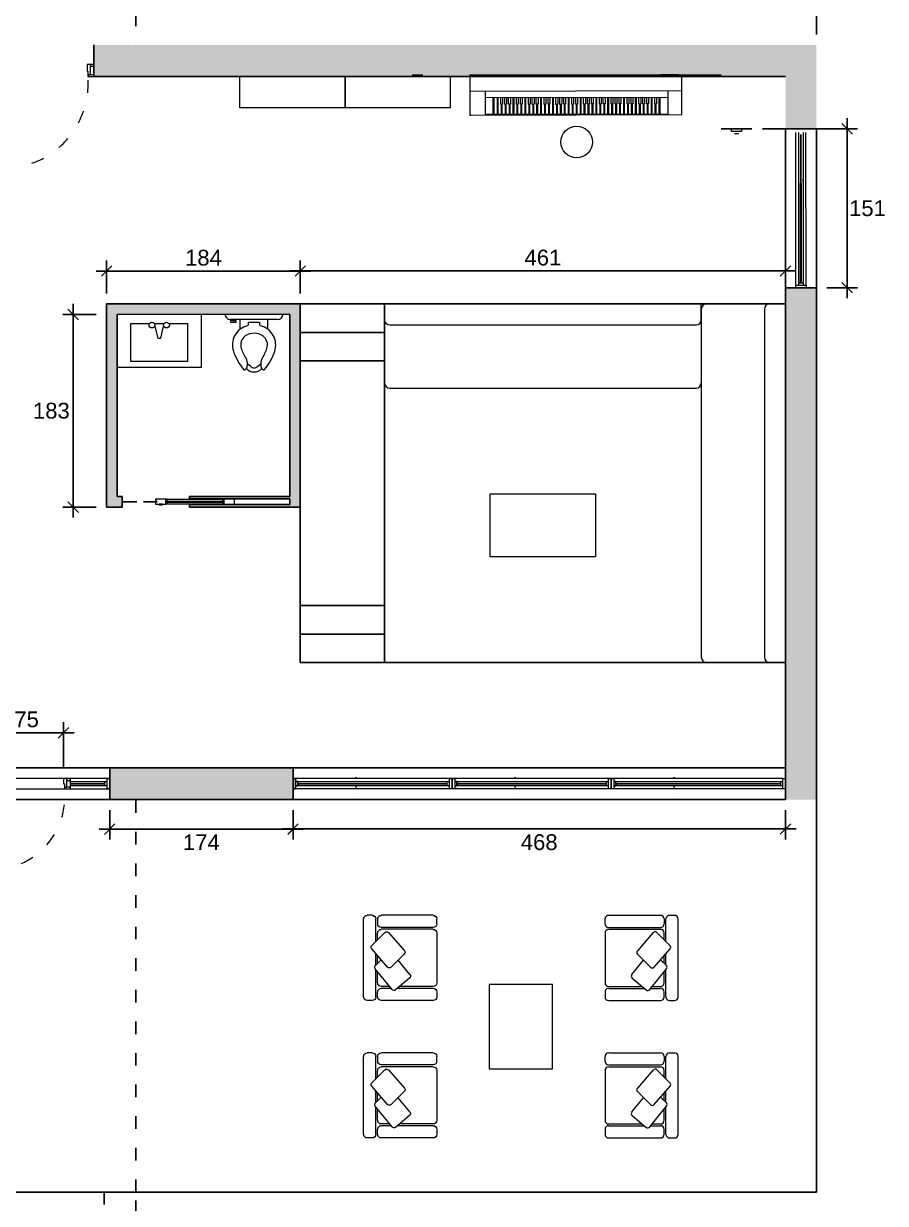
# Model space of a CAD drawing. Header units: inches. Extents: x -173 to 14008, y -3334 to 10368.
# Drawn here: x 9686 to 10505, y -1020 to 100 of the extents above; entities that cross this region are included whole.
import ezdxf

# ---------------------------------------------------------------- set-up
doc = ezdxf.new("R2010")
doc.units = ezdxf.units.IN
doc.header["$MEASUREMENT"] = 0
for name, pattern in [('ACAD_ISO03W100', [30, 12, -18]), ('ACAD_ISO07W100', [3, 0, -3]), ('TRATTEGGIATA2', [9.525, 6.35, -3.175])]:
    doc.linetypes.add(name, pattern=pattern)
for name, color, linetype, lineweight in [('ARREDAMENTO', 8, 'Continuous', 18), ('INFISSI', 4, 'Continuous', 18), ('PORTE_finestre_doors_windows', 4, 'Continuous', 15), ('QUOTE', 6, 'Continuous', 9)]:
    doc.layers.add(name, color=color, linetype=linetype, lineweight=lineweight)
doc.layers.add('ARREDI_interni - furniture', color=8, linetype='Continuous')
doc.styles.add('ARCH', font='txt')
doc.styles.get("Standard").update_dxf_attribs({"font": 'Arial.ttf'})
doc.dimstyles.get("Standard").update_dxf_attribs({"dimtxt": 15, "dimasz": 10, "dimexe": 10, "dimexo": 10, "dimgap": 5, "dimtad": 2, "dimtih": 1, "dimtoh": 1, "dimdec": 0, "dimzin": 0, "dimdsep": 46, "dimtxsty": 'Standard', "dimblk": 'OBLIQUE', "dimblk1": 'OBLIQUE', "dimblk2": 'OBLIQUE', "dimcen": 0.09, "dimdle": 10, "dimadec": 0, "dimazin": 0, "dimtfac": 1, "dimtdec": 0, "dimtofl": 0, "dimtmove": 0, "dimatfit": 3, "dimldrblk": 'OBLIQUE', "dimfxl": 1, "dimtolj": 1, "dimtzin": 0, "dimarcsym": 0})

# ---------------------------------------------------------------- blocks, each defined once
blk = doc.blocks.new('_Oblique')
at = {"color": 0, "linetype": 'ByBlock', "lineweight": -2}
blk.add_line((-0.5, -0.5), (0.5, 0.5), dxfattribs=at)
blk = doc.blocks.new('*D41')
at = {"layer": 'Defpoints', "color": 0, "transparency": 16777216}
for p in [(10439.5, 188.9), (9133, 79.9), (10439.5, 79.9)]:
    blk.add_point(p, dxfattribs=at)
at = {"layer": 'QUOTE', "color": 0, "lineweight": -2, "transparency": 16777216}
for p, q in [((9133, 89.9), (9133, 198.9)), ((10439.5, 89.9), (10439.5, 198.9)), ((9123, 188.9), (10449.5, 188.9))]:
    blk.add_line(p, q, dxfattribs=at)
at = {"layer": 'QUOTE', "color": 0, "lineweight": -2, "transparency": 16777216, "xscale": 10, "yscale": 10, "zscale": 10, "rotation": 180}
blk.add_blockref('_Oblique', (9133, 188.9), dxfattribs=at)
at = {"layer": 'QUOTE', "color": 0, "lineweight": -2, "transparency": 16777216, "xscale": 10, "yscale": 10, "zscale": 10}
blk.add_blockref('_Oblique', (10439.5, 188.9), dxfattribs=at)
at = {"layer": 'QUOTE', "color": 0, "transparency": 16777216, "insert": (9786.2, 201.5), "char_height": 15, "attachment_point": 5}
blk.add_mtext('\\A1;1306', dxfattribs=at)
blk = doc.blocks.new('*D45')
at = {"layer": 'Defpoints', "color": 0, "transparency": 16777216}
for p in [(10378.3, 0.2), (10439.5, -150.7), (10468.7, -150.7)]:
    blk.add_point(p, dxfattribs=at)
at = {"layer": 'QUOTE', "color": 0, "lineweight": -2, "transparency": 16777216}
for p, q in [((10388.3, 0.2), (10478.7, 0.2)), ((10468.7, 10.2), (10468.7, -160.7)), ((10449.5, -150.7), (10478.7, -150.7))]:
    blk.add_line(p, q, dxfattribs=at)
at = {"layer": 'QUOTE', "color": 0, "lineweight": -2, "transparency": 16777216, "xscale": 10, "yscale": 10, "zscale": 10}
for p, rotation in [((10468.7, 0.2), 90), ((10468.7, -150.7), 270)]:
    blk.add_blockref('_Oblique', p, dxfattribs=dict(at, rotation=rotation))
at = {"layer": 'QUOTE', "color": 0, "transparency": 16777216, "insert": (10488.1, -75.3), "char_height": 15, "attachment_point": 5}
blk.add_mtext('\\A1;151', dxfattribs=at)
blk = doc.blocks.new('15PTOI06')
for p, q in [((8, 8.5), (8, -8.5)), ((11.5, 5), (8, 5)), ((9, 2), (9.765178, 2)), ((9, -2), (9, 2)), ((23.431562, 2.5), (24.727861, 2.5)), ((24.931034, 1.327586), (24.062054, 2.5)), ((9.765178, -2), (9, -2)), ((23.431562, -2.5), (24.690476, -2.5)), ((24.931034, -1.327586), (24.062054, -2.5)), ((11.5, -5), (8, -5)), ((8.5, -8), (8, -8)), ((8, -8.5), (9, -8.5)), ((9, -6.5), (8.5, -6.5)), ((8.5, -6.5), (8.5, -8)), ((9, -8.5), (9, -6.5))]:
    blk.add_line(p, q)
for centre, radius, start, end in [((6, 8.5), 2, 0, 90), ((17.25, 0.65), 7.210062, 71.816347, 166.116636), ((17.25, 0.65), 4.210062, 71.816347, 142.891702), ((12, -13.75), 19.534695, 57.937508, 70.559965), ((12, -13.75), 22.534695, 51.265418, 70.559965), ((9.765178, 2.5), 0.5, 270, 346.116636), ((19.118098, 0), 6.118098, 147.797266, 212.202734), ((23.431562, 4.5), 2, 237.937508, 270), ((24.727861, 4.5), 2, 270, 314.939898), ((23.666667, 0), 1.833333, 313.602819, 46.397181), ((23.166667, 0), 3.833333, 313.602819, 46.397181), ((25.787408, 3.438228), 0.5, 314.939898, 51.265418), ((9.765178, -2.5), 0.5, 13.883364, 90), ((17.25, -0.65), 7.210062, 193.883364, 288.183653), ((17.25, -0.65), 4.210062, 217.108298, 288.183653), ((12, 13.75), 19.534695, 289.440035, 302.062492), ((12, 13.75), 22.534695, 289.440035, 308.665009), ((23.431562, -4.5), 2, 90, 122.062492), ((24.690476, -4.5), 2, 44.162471, 90), ((25.766527, -3.454957), 0.5, 308.665009, 44.162471), ((6, -8.5), 2, 270, 0)]:
    blk.add_arc(centre, radius, start, end)
at = {"style": 'ARCH'}
for tag, p, flags in [('ITEM', (0, -19.5), 3), ('ROOM_NUMBER', (0, -28.5), 1)]:
    blk.add_attdef(tag, p, '', height=6, dxfattribs=dict(at, flags=flags))
blk = doc.blocks.new('divanetto')
at = {"layer": 'ARREDAMENTO'}
for p, q in [((5862.5, 7448.2), (5862.5, 7399)), ((5870.6, 7451.6), (5865.9, 7451.6)), ((5874, 7448.2), (5874, 7414.3)), ((5875.8, 7448.2), (5875.8, 7416.3)), ((5926.6, 7451.6), (5879.2, 7451.6)), ((5930.1, 7448.2), (5930.1, 7399)), ((5931.8, 7448.2), (5931.8, 7399)), ((5935.3, 7451.6), (5939.9, 7451.6)), ((5943.4, 7448.2), (5943.4, 7399)), ((5883.8, 7425.9), (5872.5, 7412.5)), ((5887.1, 7426.2), (5900.7, 7415)), ((5906.6, 7420.8), (5894.1, 7408.4)), ((5927, 7405.8), (5909.7, 7420.9)), ((5872.9, 7409.2), (5892.7, 7393.2)), ((5874, 7408.3), (5874, 7399)), ((5875.8, 7406.9), (5875.8, 7399)), ((5894.2, 7405), (5911.6, 7389.9)), ((5895.8, 7393.4), (5901.1, 7399)), ((5914.7, 7390), (5927.1, 7402.4)), ((5862.5, 7390.3), (5862.5, 7385.7)), ((5865.9, 7395.5), (5870.6, 7395.5)), ((5865.9, 7393.8), (5892, 7393.8)), ((5879.2, 7395.5), (5889.8, 7395.5)), ((5896.2, 7393.8), (5907, 7393.8)), ((5897.8, 7395.5), (5905.1, 7395.5)), ((5918.6, 7393.8), (5939.9, 7393.8)), ((5920.3, 7395.5), (5926.6, 7395.5)), ((5939.9, 7395.5), (5935.3, 7395.5)), ((5943.4, 7390.3), (5943.4, 7385.7)), ((5865.9, 7382.2), (5939.9, 7382.2))]:
    blk.add_line(p, q, dxfattribs=at)
for centre, radius, start, end in [((5865.9, 7448.2), 3.47, 90, 180), ((5870.6, 7448.2), 3.47, 360, 90), ((5879.2, 7448.2), 3.47, 90, 180), ((5926.6, 7448.2), 3.47, 360, 90), ((5935.3, 7448.2), 3.47, 90, 180), ((5939.9, 7448.2), 3.47, 360, 90), ((5885.6, 7424.4), 2.31, 50.5877, 139.8027), ((5908.2, 7419.2), 2.31, 48.8652, 134.8526), ((5874.3, 7411), 2.31, 139.8027, 231.1451), ((5895.7, 7406.7), 2.31, 134.8526, 228.965), ((5865.9, 7399), 3.47, 180, 270), ((5870.6, 7399), 3.47, 270, 360), ((5879.2, 7399), 3.47, 180, 270), ((5926.6, 7399), 3.47, 270, 360), ((5925.5, 7404), 2.31, 315.0823, 48.8652), ((5935.3, 7399), 3.47, 180, 270), ((5939.9, 7399), 3.47, 270, 360), ((5865.9, 7390.3), 3.47, 90, 180), ((5865.9, 7385.7), 3.47, 180, 270), ((5894.1, 7395), 2.31, 231.1451, 316.0734), ((5913.1, 7391.6), 2.31, 228.965, 315.0823), ((5939.9, 7390.3), 3.47, 360, 90), ((5939.9, 7385.7), 3.47, 270, 360)]:
    blk.add_arc(centre, radius, start, end, dxfattribs=at)
blk = doc.blocks.new('PIANO')
at = {"layer": 'ARREDAMENTO'}
for p, q in [((5984.2, -26.2), (5984.2, -63.9)), ((5984.2, -26.2), (6185.7, -26.2)), ((6185.7, -63.4), (6185.6, -26.2)), ((5984.2, -41.2), (6185.7, -40.6)), ((5998.7, -41.1), (5998.7, -63.9)), ((6172.7, -63.4), (6172.7, -40.7)), ((5998.7, -47.1), (6172.7, -46.7)), ((6006.2, -47.1), (6006.2, -63.1)), ((6007.2, -47.1), (6007.2, -63.1)), ((6010.2, -47.1), (6010.2, -63.1)), ((6011, -47.1), (6011, -63.1)), ((6013.3, -47.1), (6013.3, -53.6)), ((6013.3, -53.6), (6015.3, -53.5)), ((6014, -53.6), (6014, -63.1)), ((6014.7, -53.5), (6014.7, -63.1)), ((6015.3, -47.1), (6015.3, -53.5)), ((6017.1, -47.1), (6017.1, -53.5)), ((6017.1, -53.5), (6019.1, -53.5)), ((6017.7, -53.5), (6017.7, -63.1)), ((6018.5, -53.5), (6018.5, -63.1)), ((6019.1, -47.1), (6019.1, -53.5)), ((6020.8, -47.1), (6020.8, -53.5)), ((6022.8, -53.5), (6020.8, -53.5)), ((6021.5, -53.5), (6021.5, -63.1)), ((6022.2, -53.5), (6022.2, -63.1)), ((6022.8, -47.1), (6022.8, -53.5)), ((6025.2, -47.1), (6025.2, -63.1)), ((6026, -47.1), (6026, -63.1)), ((6028.3, -47), (6028.3, -53.5)), ((6028.3, -53.5), (6030.3, -53.5)), ((6029, -53.5), (6029, -63)), ((6029.7, -53.5), (6029.7, -63)), ((6030.3, -47), (6030.3, -53.5)), ((6032.1, -47), (6032.1, -53.5)), ((6034.1, -53.5), (6032.1, -53.5)), ((6032.7, -53.5), (6032.7, -63)), ((6033.5, -53.5), (6033.5, -63)), ((6034.1, -47), (6034.1, -53.5)), ((6036.5, -47), (6036.5, -63)), ((6037.2, -47), (6037.2, -63)), ((6039.6, -47), (6039.6, -53.5)), ((6039.6, -53.5), (6041.6, -53.5)), ((6040.2, -53.5), (6040.2, -63)), ((6041, -53.5), (6041, -63)), ((6041.6, -47), (6041.6, -53.5)), ((6043.3, -47), (6043.3, -53.5)), ((6043.3, -53.5), (6045.3, -53.5)), ((6044, -53.5), (6044, -63)), ((6044.7, -53.5), (6044.7, -63)), ((6045.3, -47), (6045.3, -53.5)), ((6047.1, -47), (6047.1, -53.5)), ((6049.1, -53.5), (6047.1, -53.5)), ((6047.7, -53.5), (6047.7, -63)), ((6048.5, -53.5), (6048.5, -63)), ((6049.1, -47), (6049.1, -53.5)), ((6051.5, -47), (6051.5, -63)), ((6052.2, -47), (6052.2, -63)), ((6054.6, -47), (6054.6, -53.4)), ((6054.6, -53.4), (6056.6, -53.4)), ((6055.2, -53.4), (6055.2, -63)), ((6056, -53.4), (6056, -63)), ((6056.6, -47), (6056.6, -53.4)), ((6058.3, -47), (6058.3, -53.4)), ((6060.3, -53.4), (6058.3, -53.4)), ((6059, -53.4), (6059, -63)), ((6059.7, -53.4), (6059.7, -63)), ((6060.3, -47), (6060.3, -53.4)), ((6062.7, -47), (6062.7, -63)), ((6063.5, -47), (6063.5, -63)), ((6065.8, -47), (6065.8, -53.4)), ((6065.8, -53.4), (6067.8, -53.4)), ((6066.5, -53.4), (6066.5, -62.9)), ((6067.2, -53.4), (6067.2, -62.9)), ((6067.8, -46.9), (6067.8, -53.4)), ((6069.6, -46.9), (6069.6, -53.4)), ((6069.6, -53.4), (6071.6, -53.4)), ((6070.2, -53.4), (6070.2, -62.9)), ((6071, -53.4), (6071, -62.9)), ((6071.6, -46.9), (6071.6, -53.4)), ((6073.3, -46.9), (6073.3, -53.4)), ((6075.3, -53.4), (6073.3, -53.4)), ((6074, -53.4), (6074, -62.9)), ((6074.7, -53.4), (6074.7, -62.9)), ((6075.3, -46.9), (6075.3, -53.4)), ((6077.7, -46.9), (6077.7, -62.9)), ((6078.5, -46.9), (6078.5, -62.9)), ((6080.8, -46.9), (6080.8, -53.4)), ((6080.8, -53.4), (6082.8, -53.4)), ((6081.5, -53.4), (6081.5, -62.9)), ((6082.2, -53.4), (6082.2, -62.9)), ((6082.8, -46.9), (6082.8, -53.4)), ((6084.6, -46.9), (6084.6, -53.4)), ((6086.6, -53.4), (6084.6, -53.4)), ((6085.2, -53.4), (6085.2, -62.9)), ((6086, -53.4), (6086, -62.9)), ((6086.6, -46.9), (6086.6, -53.4)), ((6089, -46.9), (6089, -62.9)), ((6089.7, -46.9), (6089.7, -62.9)), ((6092.1, -46.9), (6092.1, -53.3)), ((6092.1, -53.3), (6094.1, -53.3)), ((6092.7, -53.3), (6092.7, -62.9)), ((6093.5, -53.3), (6093.5, -62.9)), ((6094.1, -46.9), (6094.1, -53.3)), ((6095.8, -46.9), (6095.8, -53.3)), ((6095.8, -53.3), (6097.8, -53.3)), ((6096.5, -53.3), (6096.5, -62.9)), ((6097.2, -53.3), (6097.2, -62.9)), ((6097.8, -46.9), (6097.8, -53.3)), ((6099.6, -46.9), (6099.6, -53.3)), ((6101.6, -53.3), (6099.6, -53.3)), ((6100.2, -53.3), (6100.2, -62.9)), ((6101, -53.3), (6101, -62.9)), ((6101.6, -46.9), (6101.6, -53.3)), ((6104, -46.9), (6104, -62.9)), ((6104.7, -46.9), (6104.7, -62.9)), ((6107.1, -46.8), (6107.1, -53.3)), ((6107.1, -53.3), (6109.1, -53.3)), ((6107.7, -53.3), (6107.7, -62.8)), ((6108.5, -53.3), (6108.5, -62.8)), ((6109.1, -46.8), (6109.1, -53.3)), ((6110.8, -46.8), (6110.8, -53.3)), ((6112.8, -53.3), (6110.8, -53.3)), ((6111.5, -53.3), (6111.5, -62.8)), ((6112.2, -53.3), (6112.2, -62.8)), ((6112.8, -46.8), (6112.8, -53.3)), ((6115.2, -46.8), (6115.2, -62.8)), ((6116, -46.8), (6116, -62.8)), ((6118.3, -46.8), (6118.3, -53.3)), ((6118.3, -53.3), (6120.3, -53.3)), ((6119, -53.3), (6119, -62.8)), ((6119.7, -53.3), (6119.7, -62.8)), ((6120.3, -46.8), (6120.3, -53.3)), ((6122.1, -46.8), (6122.1, -53.3)), ((6122.1, -53.3), (6124.1, -53.3)), ((6122.7, -53.3), (6122.7, -62.8)), ((6123.5, -53.3), (6123.5, -62.8)), ((6124.1, -46.8), (6124.1, -53.3)), ((6125.8, -46.8), (6125.8, -53.3)), ((6127.8, -53.3), (6125.8, -53.3)), ((6126.5, -53.3), (6126.5, -62.8)), ((6127.2, -53.3), (6127.2, -62.8)), ((6127.8, -46.8), (6127.8, -53.3)), ((6130.2, -46.8), (6130.2, -62.8)), ((6131, -46.8), (6131, -62.8)), ((6133.3, -46.8), (6133.3, -53.2)), ((6133.3, -53.2), (6135.3, -53.2)), ((6134, -53.2), (6134, -62.8)), ((6134.7, -53.2), (6134.7, -62.8)), ((6135.3, -46.8), (6135.3, -53.2)), ((6137.1, -46.8), (6137.1, -53.2)), ((6139.1, -53.2), (6137.1, -53.2)), ((6137.7, -53.2), (6137.7, -62.8)), ((6138.5, -53.2), (6138.5, -62.8)), ((6139.1, -46.8), (6139.1, -53.2)), ((6141.5, -46.8), (6141.5, -62.8)), ((6142.2, -46.8), (6142.2, -62.8)), ((6144.6, -46.7), (6144.6, -53.2)), ((6144.6, -53.2), (6146.6, -53.2)), ((6145.2, -53.2), (6145.2, -62.7)), ((6146, -53.2), (6146, -62.7)), ((6146.6, -46.7), (6146.6, -53.2)), ((6148.3, -46.7), (6148.3, -53.2)), ((6148.3, -53.2), (6150.3, -53.2)), ((6149, -53.2), (6149, -62.7)), ((6149.7, -53.2), (6149.7, -62.7)), ((6150.3, -46.7), (6150.3, -53.2)), ((6152.1, -46.7), (6152.1, -53.2)), ((6154.1, -53.2), (6152.1, -53.2)), ((6152.7, -53.2), (6152.7, -62.7)), ((6153.5, -53.2), (6153.5, -62.7)), ((6154.1, -46.7), (6154.1, -53.2)), ((6156.5, -46.7), (6156.5, -62.7)), ((6157.2, -46.7), (6157.2, -62.7)), ((6159.6, -46.7), (6159.6, -53.2)), ((6159.6, -53.2), (6161.6, -53.2)), ((6160.2, -53.2), (6160.2, -62.7)), ((6161, -53.2), (6161, -62.7)), ((6161.6, -46.7), (6161.6, -53.2)), ((6164, -46.7), (6164, -62.7)), ((6165.2, -62.7), (6165.2, -46.7)), ((5984.2, -63.9), (5985.7, -63.9)), ((5985.7, -63.9), (6185.7, -63.4)), ((5998.7, -63.1), (6172.7, -62.7))]:
    blk.add_line(p, q, dxfattribs=at)
blk = doc.blocks.new('*D82')
at = {"layer": 'Defpoints', "color": 0, "transparency": 16777216}
for p in [(9949.2, -134.9), (9765.2, -166.1), (9949.2, -166.1)]:
    blk.add_point(p, dxfattribs=at)
at = {"layer": 'QUOTE', "color": 0, "lineweight": -2, "transparency": 16777216}
for p, q in [((9765.2, -156.1), (9765.2, -124.9)), ((9949.2, -156.1), (9949.2, -124.9)), ((9755.2, -134.9), (9959.2, -134.9))]:
    blk.add_line(p, q, dxfattribs=at)
at = {"layer": 'QUOTE', "color": 0, "lineweight": -2, "transparency": 16777216, "xscale": 10, "yscale": 10, "zscale": 10, "rotation": 180}
blk.add_blockref('_Oblique', (9765.2, -134.9), dxfattribs=at)
at = {"layer": 'QUOTE', "color": 0, "lineweight": -2, "transparency": 16777216, "xscale": 10, "yscale": 10, "zscale": 10}
blk.add_blockref('_Oblique', (9949.2, -134.9), dxfattribs=at)
at = {"layer": 'QUOTE', "color": 0, "transparency": 16777216, "insert": (9857.2, -122.3), "char_height": 15, "attachment_point": 5}
blk.add_mtext('\\A1;184', dxfattribs=at)
blk = doc.blocks.new('*D83')
at = {"layer": 'Defpoints', "color": 0, "transparency": 16777216}
for p in [(9765.2, -176.1), (9733.5, -359.1), (9765.2, -359.1)]:
    blk.add_point(p, dxfattribs=at)
at = {"layer": 'QUOTE', "color": 0, "lineweight": -2, "transparency": 16777216}
for p, q in [((9733.5, -166.1), (9733.5, -369.1)), ((9755.2, -176.1), (9723.5, -176.1)), ((9755.2, -359.1), (9723.5, -359.1))]:
    blk.add_line(p, q, dxfattribs=at)
at = {"layer": 'QUOTE', "color": 0, "lineweight": -2, "transparency": 16777216, "xscale": 10, "yscale": 10, "zscale": 10}
for p, rotation in [((9733.5, -176.1), 90), ((9733.5, -359.1), 270)]:
    blk.add_blockref('_Oblique', p, dxfattribs=dict(at, rotation=rotation))
at = {"layer": 'QUOTE', "color": 0, "transparency": 16777216, "insert": (9712.7, -267.6), "char_height": 15, "attachment_point": 5}
blk.add_mtext('\\A1;183', dxfattribs=at)
blk = doc.blocks.new('*D85')
at = {"layer": 'Defpoints', "color": 0, "transparency": 16777216}
for p in [(9724.3, -573.4), (9654.1, -617), (9724.3, -617)]:
    blk.add_point(p, dxfattribs=at)
at = {"layer": 'QUOTE', "color": 0, "lineweight": -2, "transparency": 16777216}
for p, q in [((9654.1, -607), (9654.1, -563.4)), ((9724.3, -607), (9724.3, -563.4)), ((9644.1, -573.4), (9734.3, -573.4))]:
    blk.add_line(p, q, dxfattribs=at)
at = {"layer": 'QUOTE', "color": 0, "lineweight": -2, "transparency": 16777216, "xscale": 10, "yscale": 10, "zscale": 10, "rotation": 180}
blk.add_blockref('_Oblique', (9654.1, -573.4), dxfattribs=at)
at = {"layer": 'QUOTE', "color": 0, "lineweight": -2, "transparency": 16777216, "xscale": 10, "yscale": 10, "zscale": 10}
blk.add_blockref('_Oblique', (9724.3, -573.4), dxfattribs=at)
at = {"layer": 'QUOTE', "color": 0, "transparency": 16777216, "insert": (9689.2, -560.8), "char_height": 15, "attachment_point": 5}
blk.add_mtext('\\A1;75', dxfattribs=at)
blk = doc.blocks.new('*D86')
at = {"layer": 'Defpoints', "color": 0, "transparency": 16777216}
for p in [(9768.1, -636.9), (9942.3, -636.9), (9942.3, -664.9)]:
    blk.add_point(p, dxfattribs=at)
at = {"layer": 'QUOTE', "color": 0, "lineweight": -2, "transparency": 16777216}
for p, q in [((9768.1, -646.9), (9768.1, -674.9)), ((9942.3, -646.9), (9942.3, -674.9)), ((9758.1, -664.9), (9952.3, -664.9))]:
    blk.add_line(p, q, dxfattribs=at)
at = {"layer": 'QUOTE', "color": 0, "lineweight": -2, "transparency": 16777216, "xscale": 10, "yscale": 10, "zscale": 10, "rotation": 180}
blk.add_blockref('_Oblique', (9768.1, -664.9), dxfattribs=at)
at = {"layer": 'QUOTE', "color": 0, "lineweight": -2, "transparency": 16777216, "xscale": 10, "yscale": 10, "zscale": 10}
blk.add_blockref('_Oblique', (9942.3, -664.9), dxfattribs=at)
at = {"layer": 'QUOTE', "color": 0, "transparency": 16777216, "insert": (9855.2, -677.4), "char_height": 15, "attachment_point": 5}
blk.add_mtext('\\A1;174', dxfattribs=at)
blk = doc.blocks.new('*D87')
at = {"layer": 'Defpoints', "color": 0, "transparency": 16777216}
for p in [(9942.3, -636.9), (10410.2, -636.9), (10410.2, -664.8)]:
    blk.add_point(p, dxfattribs=at)
at = {"layer": 'QUOTE', "color": 0, "lineweight": -2, "transparency": 16777216}
for p, q in [((9942.3, -646.9), (9942.3, -674.8)), ((10410.2, -646.9), (10410.2, -674.8)), ((9932.3, -664.8), (10420.2, -664.8))]:
    blk.add_line(p, q, dxfattribs=at)
at = {"layer": 'QUOTE', "color": 0, "lineweight": -2, "transparency": 16777216, "xscale": 10, "yscale": 10, "zscale": 10, "rotation": 180}
blk.add_blockref('_Oblique', (9942.3, -664.8), dxfattribs=at)
at = {"layer": 'QUOTE', "color": 0, "lineweight": -2, "transparency": 16777216, "xscale": 10, "yscale": 10, "zscale": 10}
blk.add_blockref('_Oblique', (10410.2, -664.8), dxfattribs=at)
at = {"layer": 'QUOTE', "color": 0, "transparency": 16777216, "insert": (10176.2, -677.4), "char_height": 15, "attachment_point": 5}
blk.add_mtext('\\A1;468', dxfattribs=at)
blk = doc.blocks.new('*D90')
at = {"layer": 'Defpoints', "color": 0, "transparency": 16777216}
for p in [(10410.2, -134.8), (9949.2, -166.1), (10410.2, -166.1)]:
    blk.add_point(p, dxfattribs=at)
at = {"layer": 'QUOTE', "color": 0, "lineweight": -2, "transparency": 16777216}
for p, q in [((9949.2, -156.1), (9949.2, -124.8)), ((10410.2, -156.1), (10410.2, -124.8)), ((9939.2, -134.8), (10420.2, -134.8))]:
    blk.add_line(p, q, dxfattribs=at)
at = {"layer": 'QUOTE', "color": 0, "lineweight": -2, "transparency": 16777216, "xscale": 10, "yscale": 10, "zscale": 10, "rotation": 180}
blk.add_blockref('_Oblique', (9949.2, -134.8), dxfattribs=at)
at = {"layer": 'QUOTE', "color": 0, "lineweight": -2, "transparency": 16777216, "xscale": 10, "yscale": 10, "zscale": 10}
blk.add_blockref('_Oblique', (10410.2, -134.8), dxfattribs=at)
at = {"layer": 'QUOTE', "color": 0, "transparency": 16777216, "insert": (10179.7, -122.2), "char_height": 15, "attachment_point": 5}
blk.add_mtext('\\A1;461', dxfattribs=at)

msp = doc.modelspace()

# ---------------------------------------------------------------- hatches: boundary and pattern name
h = msp.add_hatch(color=0)
h.dxf.hatch_style = 1
h.paths.add_polyline_path([(10439.5, -433), (10439.5, -433), (10439.5, -228), (10439.5, -223), (10439.5, -150.7), (10410.2, -150.7), (10410.2, -606.7), (10410.2, -636.9), (10439.5, -636.9)])
h.paths.add_polyline_path([(10439.5, 79.9), (9753, 79.9), (9753, 69.9), (9753, 64.7), (9753, 59.9), (9753, 50), (10410.2, 50), (10410.2, -0.7), (10439.5, -0.7)])
at = {"ltscale": 0.1}
h = msp.add_hatch(color=256, dxfattribs=at)
h.dxf.hatch_style = 1
h.paths.add_polyline_path([(9949.2, -166.1), (9765.2, -166.1), (9765.2, -176.1), (9765.2, -359.1), (9780, -359.1), (9780, -349.1), (9775.3, -349.1), (9775.2, -226.1), (9775.2, -226.1), (9775.2, -176.1), (9775.2, -176.1), (9939.2, -176), (9939.3, -349.1), (9843.8, -349.1), (9843.8, -351.2), (9939.3, -351.2), (9939.3, -356.7), (9843.8, -356.7), (9843.8, -359.1), (9869.1, -359.1), (9927, -359.1), (9949.2, -359.1)])
h = msp.add_hatch(color=0)
h.dxf.hatch_style = 1
h.paths.add_polyline_path([(9768.1, -606.7), (9768.1, -636.9), (9942.3, -636.9), (9942.3, -606.7)])

# ---------------------------------------------------------------- linework, layer by layer
at = {"linetype": 'ACAD_ISO03W100'}
for p, q in [((9793, 229.8), (9793, 79.7)), ((9793, -1009.6), (9793, -636.9)), ((9793, -1009.6), (9133.1, -1009.6))]:
    msp.add_line(p, q, dxfattribs=at)
for p, q in [((9753, 69.9), (9753, 79.9)), ((9753, 59.9), (9753, 69.9)), ((9753, 64.7), (9753, 59.9)), ((9753, 59.9), (9753, 50)), ((9753, 50), (10410.2, 50)), ((9804.6, 50), (9814.6, 50)), ((9839.5, 50.2), (9839.5, 50.2)), ((10065.5, 51), (10055.5, 51)), ((10158.9, 51), (10349, 51)), ((10349, 0.2), (10378.3, 0.2)), ((10410.2, -0.7), (10410.2, -606.7)), ((10439.5, -0.7), (10439.5, -636.9)), ((10410.2, -150.7), (10439.5, -150.7)), ((9949.2, -166.1), (9765.2, -166.1)), ((9765.2, -166.1), (9765.2, -176.1)), ((9765.2, -166.1), (9939.2, -166.1)), ((9949.2, -359.1), (9949.2, -166.1)), ((9949.2, -166.1), (10029.2, -166.1)), ((10029.2, -166.1), (10410.2, -166.1)), ((10029.2, -166.1), (10029.2, -506.7)), ((10029.2, -166.1), (10029.2, -181.1)), ((10335.2, -166.1), (10410.2, -166.1)), ((10410.2, -166.1), (10395.2, -166.1)), ((9765.2, -176.1), (9765.2, -359.1)), ((9775.2, -176.1), (9939.2, -176)), ((9775.3, -349.1), (9775.2, -176.1)), ((9939.2, -176.1), (9939.3, -349.1)), ((10029.2, -193.1), (9949.2, -193.1)), ((10029.2, -220.1), (9949.2, -220.1)), ((9780, -349.1), (9775.3, -349.1)), ((9775.3, -349.1), (9780, -349.1)), ((9775.3, -349.1), (9780, -349.1)), ((9780, -349.1), (9780, -359.1)), ((9939.3, -349.1), (9843.8, -349.1)), ((9843.8, -349.1), (9939.3, -349.1)), ((9843.8, -349.1), (9847, -349.1)), ((9843.8, -349.1), (9843.8, -351.2)), ((9843.8, -356.7), (9843.8, -359.1)), ((9843.8, -359.1), (9869.1, -359.1)), ((9847, -359.1), (9927, -359.1)), ((9949.2, -506.7), (9949.2, -359.1)), ((10029.2, -452.7), (9949.2, -452.7)), ((10029.2, -479.7), (9949.2, -479.7)), ((10410.2, -506.7), (9949.2, -506.7)), ((10335.2, -506.7), (10410.2, -506.7)), ((10395.2, -506.7), (10410.2, -506.7)), ((9163.7, -606.7), (10410.2, -606.7)), ((9768.1, -606.7), (9768.1, -636.9)), ((9768.1, -606.7), (9942.3, -606.7)), ((9942.3, -606.7), (9942.3, -636.9)), ((10410.2, -606.7), (10410.2, -636.9)), ((9942.3, -617.8), (9942.3, -625.8)), ((9163.7, -636.9), (10410.2, -636.9)), ((10439.5, -636.9), (10439.5, -1009.6)), ((9133, -1009.6), (10439.5, -1009.6)), ((9793, -1009.6), (9763, -1009.6)), ((10439.5, -1009.6), (10439.5, -1009.6))]:
    msp.add_line(p, q)
at = {"color": 4, "linetype": 'TRATTEGGIATA2', "ltscale": 2}
msp.add_line((9812.8, -354), (9781, -354), dxfattribs=at)
at = {"color": 4, "linetype": 'ByBlock'}
for p, q in [((9843.8, -351.2), (9939.3, -351.2)), ((9843.8, -356.7), (9939.3, -356.7)), ((9939.3, -351.2), (9939.3, -356.7))]:
    msp.add_line(p, q, dxfattribs=at)
for points in [[(9780, -359.1), (9765.2, -359.1)], [(9949.2, -359.1), (9843.8, -359.1)]]:
    msp.add_lwpolyline(points)
msp.add_lwpolyline([(9944.8, -617), (9942.3, -617), (9942.3, -626.6), (9944.8, -626.6)], close=True)
at = {"linetype": 'ACAD_ISO03W100'}
msp.add_lwpolyline([(9793, -1009.6), (9763, -1009.6), (9763, -1059.6), (9793, -1059.6)], close=True, dxfattribs=at)
at = {"layer": 'ARREDAMENTO'}
for p, q in [((10291.6, 51.4), (10110.1, 51)), ((10308.6, 51.5), (10291.6, 51.4)), ((10308.6, 51.5), (10311.6, 51.5)), ((10029.2, -166.1), (10029.2, -241.1)), ((10330.2, -181.1), (10330.2, -166.1)), ((10330.2, -171.1), (10330.2, -501.7)), ((10390.2, -171.1), (10390.2, -501.7)), ((10034.2, -186.1), (10325.2, -186.1)), ((10034.2, -246.1), (10325.2, -246.1)), ((10330.2, -241.1), (10330.2, -241.1)), ((10129.7, -346.4), (10229.7, -346.4)), ((10129.7, -406.4), (10129.7, -346.4)), ((10229.7, -346.4), (10229.7, -406.4)), ((10229.7, -406.4), (10129.7, -406.4))]:
    msp.add_line(p, q, dxfattribs=at)
at = {"layer": 'ARREDAMENTO', "linetype": 'ACAD_ISO07W100', "ltscale": 3}
for p, q in [((10002.3, -606.7), (10002.3, -636.9)), ((10153.4, -606.7), (10153.4, -636.9)), ((10304.5, -606.7), (10304.5, -636.9))]:
    msp.add_line(p, q, dxfattribs=at)
at = {"layer": 'ARREDAMENTO'}
for points in [[(9891.7, 20), (9891.7, 50), (9991.7, 50), (9991.7, 20)], [(9991.7, 20), (9991.7, 50), (10091.7, 50), (10091.7, 20)], [(10188.8, -812.5), (10128.8, -812.5), (10128.8, -892.5), (10188.8, -892.5)]]:
    msp.add_lwpolyline(points, close=True, dxfattribs=at)
msp.add_circle((10211.8, -12.4), 15, dxfattribs=at)
for centre, start, end in [((10335.2, -171.1), 90, 180), ((10395.2, -171.1), 90, 180), ((10034.2, -181.1), 180, 270), ((10325.2, -181.1), 270, 0), ((10034.2, -241.1), 180, 270), ((10325.2, -241.1), 270, 0), ((10335.2, -501.7), 180, 270), ((10395.2, -501.7), 180, 270)]:
    msp.add_arc(centre, 5, start, end, dxfattribs=at)
at = {"layer": 'ARREDI_interni - furniture', "lineweight": 15}
for p, q in [((9775.2, -176.1), (9775.2, -226.1)), ((9855.2, -196.1), (9855.2, -176.1)), ((9811.1, -184.8), (9819.3, -184.8)), ((9811.1, -187.6), (9813.8, -198.6)), ((9816.6, -198.6), (9819.3, -187.6)), ((9813.8, -198.6), (9816.6, -198.6)), ((9855.2, -226.1), (9855.2, -196.1)), ((9775.2, -226.1), (9855.2, -226.1))]:
    msp.add_line(p, q, dxfattribs=at)
for points in [[(9824.4, -184.8), (9842, -184.8), (9842, -220.9), (9788.3, -220.9), (9788.3, -184.8), (9805.9, -184.8)], [(9810.7, -184.8), (9819.7, -184.8)]]:
    msp.add_lwpolyline(points, dxfattribs=at)
for centre in [(9808.3, -186.2), (9822.1, -186.2)]:
    msp.add_circle(centre, 2.75, dxfattribs=at)
at = {"layer": 'INFISSI'}
for p, q in [((9749.8, 51.6), (9749.8, 59.6)), ((10363.6, -2.3), (10361.6, -2.3)), ((10424.6, -5.2), (10424.6, -51.1)), ((10425.1, -51.1), (10425.1, -5.2)), ((9780, -353.5), (9781, -353.5)), ((9780, -354.5), (9781, -354.5)), ((9781, -354.5), (9781, -353.5)), ((9653.3, -626.6), (9718.3, -626.6)), ((9718.3, -626.6), (9768.1, -626.6)), ((9727.5, -625), (9727.5, -617)), ((9730.7, -617), (9730.7, -626.6)), ((9768.1, -625.7), (9768.1, -617.6)), ((9944.8, -621.8), (9944.8, -623.8)), ((10090.9, -626.6), (9944.8, -626.6)), ((9948, -621.6), (9946.8, -621.6)), ((9946.8, -621.8), (9946.8, -622.1)), ((9946.8, -622.1), (9948, -622.1)), ((10095.9, -621.8), (10095.9, -623.8)), ((10099.1, -621.6), (10097.9, -621.6)), ((10097.9, -621.8), (10097.9, -622.1)), ((10097.9, -622.1), (10099.1, -622.1)), ((10247, -621.8), (10247, -623.8)), ((10250.2, -621.6), (10249, -621.6)), ((10249, -621.8), (10249, -622.1)), ((10249, -622.1), (10250.2, -622.1))]:
    msp.add_line(p, q, dxfattribs=at)
at = {"layer": 'INFISSI', "color": 4, "lineweight": 0}
for p, q in [((10361.7, -4.3), (10365.7, -4.3)), ((10361.7, -4.3), (10365.7, -4.3)), ((10420.1, -148.2), (10420, -3.2)), ((10422.9, -148.2), (10422.9, -3.2)), ((10426.9, -3.2), (10426.9, -118.2)), ((10429.7, -148.2), (10429.6, -3.2)), ((10424.6, -146.2), (10424.6, -51.1)), ((10425.1, -51.1), (10425.1, -146.2)), ((10426.9, -49.9), (10426.9, -47.9)), ((10422.9, -118.2), (10422.9, -116.2)), ((10426.9, -116.2), (10426.9, -148.2)), ((10422.9, -146.2), (10426.9, -146.2)), ((9768.1, -617), (9617, -617)), ((9730.7, -619.8), (9765.6, -619.8)), ((9730.7, -621.6), (9763.6, -621.6)), ((9763.6, -622.1), (9730.7, -622.1)), ((9765.6, -623.8), (9730.7, -623.8)), ((9763.6, -623.8), (9763.6, -619.8)), ((10093.4, -617), (9942.3, -617)), ((9946.8, -619.8), (9944.8, -619.8)), ((9944.8, -619.8), (10090.9, -619.8)), ((9944.8, -623.8), (9946.8, -623.8)), ((10090.9, -623.8), (9944.8, -623.9)), ((9946.8, -623.8), (9946.8, -619.8)), ((9946.8, -623.8), (9946.8, -619.8)), ((9948, -621.6), (10088.9, -621.6)), ((10088.9, -622.1), (9948, -622.1)), ((10088.9, -623.8), (10088.9, -619.8)), ((10244.5, -617), (10093.4, -617)), ((10244.5, -626.6), (10093.4, -626.6)), ((10097.9, -619.8), (10095.9, -619.8)), ((10095.9, -619.8), (10242, -619.8)), ((10095.9, -623.8), (10097.9, -623.8)), ((10242, -623.8), (10095.9, -623.9)), ((10097.9, -623.8), (10097.9, -619.8)), ((10097.9, -623.8), (10097.9, -619.8)), ((10099.1, -621.6), (10240, -621.6)), ((10240, -622.1), (10099.1, -622.1)), ((10240, -623.8), (10240, -619.8)), ((10407.7, -617), (10244.5, -617)), ((10407.7, -626.6), (10244.5, -626.6)), ((10249, -619.8), (10247, -619.8)), ((10247, -619.8), (10407.7, -619.8)), ((10247, -623.8), (10249, -623.8)), ((10407.7, -623.8), (10247, -623.8)), ((10249, -623.8), (10249, -619.8)), ((10249, -623.8), (10249, -619.8)), ((10250.2, -621.6), (10405.7, -621.6)), ((10405.7, -622.1), (10250.2, -622.1)), ((10405.7, -623.8), (10405.7, -619.8))]:
    msp.add_line(p, q, dxfattribs=at)
at = {"layer": 'INFISSI'}
for points in [[(9746.6, 61.2), (9746.6, 54.8), (9747.4, 54.8), (9747.4, 51.6), (9749.8, 51.6), (9749.8, 61.2)], [(9749.8, 61.2), (9749.8, 59.6), (9753, 59.6), (9753, 61.2)], [(9747.4, 51.6), (9747.4, 50), (9753, 50), (9753, 51.6)], [(10358.9, 0.2), (10368.5, 0.2), (10368.5, -2.3), (10358.9, -2.3)], [(10420.1, -148.2), (10429.7, -148.2), (10429.7, -150.7), (10420.1, -150.7)], [(9724.3, -617), (9724.3, -621.8), (9725.1, -621.8), (9725.1, -625), (9727.5, -625), (9727.5, -617)], [(9725.1, -625), (9725.1, -626.6), (9730.7, -626.6), (9730.7, -625)], [(9727.5, -617), (9727.5, -618.6), (9730.7, -618.6), (9730.7, -617)], [(10407.7, -617), (10410.2, -617), (10410.2, -626.6), (10407.7, -626.6)]]:
    msp.add_lwpolyline(points, close=True, dxfattribs=at)
at = {"layer": 'INFISSI', "color": 4, "lineweight": 0}
for points in [[(10358.9, -2.3), (10358.9, 0.2), (10368.5, 0.2), (10368.5, -2.3)], [(10420.1, -150.7), (10420.1, -148.2), (10429.7, -148.2), (10429.7, -150.7)], [(9768.1, -626.6), (9765.6, -626.6), (9765.6, -617), (9768.1, -617)], [(9944.8, -626.6), (9942.3, -626.6), (9942.3, -617), (9944.8, -617)], [(10093.4, -626.6), (10090.9, -626.6), (10090.9, -617), (10093.4, -617)], [(10095.9, -626.6), (10093.4, -626.6), (10093.4, -617), (10095.9, -617)], [(10244.5, -626.6), (10242, -626.6), (10242, -617), (10244.5, -617)], [(10247, -626.6), (10244.5, -626.6), (10244.5, -617), (10247, -617)]]:
    msp.add_lwpolyline(points, close=True, dxfattribs=at)
at = {"layer": 'INFISSI', "linetype": 'ACAD_ISO03W100'}
for centre, radius, start, end in [((9667, 43.4), 80.7, 268.4374, 4.7391), ((9656.3, -634.3), 69.2, 269.1724, 6.4154)]:
    msp.add_arc(centre, radius, start, end, dxfattribs=at)
at = {"layer": 'PORTE_finestre_doors_windows'}
for p, q in [((9812.8, -353.5), (9811.8, -353.5)), ((9812.8, -354.5), (9811.8, -354.5)), ((9812.8, -354), (9812.8, -353.5)), ((9812.8, -354), (9812.8, -354.5)), ((9821.6, -356.2), (9821.6, -351.7)), ((9821.6, -353.6), (9876.9, -353.6)), ((9821.6, -354.4), (9876.9, -354.4)), ((9822.6, -351.7), (9875.9, -351.7)), ((9875.9, -356.2), (9822.6, -356.2)), ((9876.9, -356.2), (9876.9, -351.7))]:
    msp.add_line(p, q, dxfattribs=at)
for points in [[(9821.6, -351.7), (9811.8, -351.7), (9811.8, -353.5)], [(9811.8, -354.5), (9811.8, -356.2), (9821.6, -356.2)], [(9821.6, -353.6), (9823.2, -353.6), (9822.6, -351.7), (9821.6, -351.7)], [(9821.6, -354.4), (9823.2, -354.4), (9822.6, -356.2), (9821.6, -356.2)], [(9876.9, -353.6), (9875.3, -353.6), (9875.9, -351.7), (9876.9, -351.7)], [(9876.9, -354.4), (9875.3, -354.4), (9875.9, -356.2), (9876.9, -356.2)], [(9876.9, -356.2), (9886.7, -356.2), (9886.7, -351.7), (9876.9, -351.7)]]:
    msp.add_lwpolyline(points, dxfattribs=at)
for points in [[(9818.2, -351.2), (9818.2, -351.7), (9815.2, -351.7), (9815.2, -351.2)], [(9818.2, -356.8), (9818.2, -356.2), (9815.2, -356.2), (9815.2, -356.8)]]:
    msp.add_lwpolyline(points, close=True, dxfattribs=at)

# ---------------------------------------------------------------- block references
msp.add_blockref('PIANO', (4126, 77.1))
at = {"xscale": -1, "rotation": 270}
for p in [(2627.2, -6690.2), (2627.2, -6820.7)]:
    msp.add_blockref('divanetto', p, dxfattribs=at)
at = {"rotation": 90}
for p in [(17690.4, -6690.2), (17690.4, -6820.7)]:
    msp.add_blockref('divanetto', p, dxfattribs=at)
at = {"layer": 'ARREDAMENTO', "xscale": 2.619047619047628, "yscale": 2.619047619047628, "zscale": 2.619047619047628, "rotation": 269.9999999999999}
msp.add_blockref('15PTOI06', (9905.3, -160), dxfattribs=at)

# ---------------------------------------------------------------- dimensions: what is measured, and where the dimension line sits
at = {"layer": 'QUOTE'}
for base, p1, p2, picture, middle in [((10439.4768, 188.9099), (9133.0112, 79.8679), (10439.4768, 79.8679), '*D41', (9786.244, 201.5122)), ((9949.2, -134.9), (9765.2, -166.1), (9949.2, -166.1), '*D82', (9857.2, -122.3)), ((10410.2, -134.8), (9949.2, -166.1), (10410.2, -166.1), '*D90', (10179.7, -122.2)), ((9942.3, -664.9), (9768.1, -636.9), (9942.3, -636.9), '*D86', (9855.2, -677.4)), ((10410.2, -664.8), (9942.3, -636.9), (10410.2, -636.9), '*D87', (10176.2, -677.4))]:
    dim = msp.add_linear_dim(base=base, p1=p1, p2=p2, dimstyle='Standard', dxfattribs=at)
    dim.commit()
    dim.dimension.update_dxf_attribs({"geometry": picture, "text_midpoint": middle})
for base, p1, p2, picture, middle in [((10468.7, -150.7), (10378.3, 0.2), (10439.5, -150.7), '*D45', (10488.1, -75.3)), ((9733.5, -359.1), (9765.2, -176.1), (9765.2, -359.1), '*D83', (9712.7, -267.6))]:
    dim = msp.add_linear_dim(base=base, p1=p1, p2=p2, angle=90, dimstyle='Standard', dxfattribs=at)
    dim.commit()
    dim.dimension.update_dxf_attribs({"geometry": picture, "text_midpoint": middle})
dim = msp.add_linear_dim(base=(9724.3, -573.4), p1=(9654.1, -617), p2=(9724.3, -617), text='75', dimstyle='Standard', dxfattribs=at)
dim.commit()
dim.dimension.update_dxf_attribs({"geometry": '*D85', "text_midpoint": (9689.2, -560.8)})

doc.saveas('drawing.dxf')
